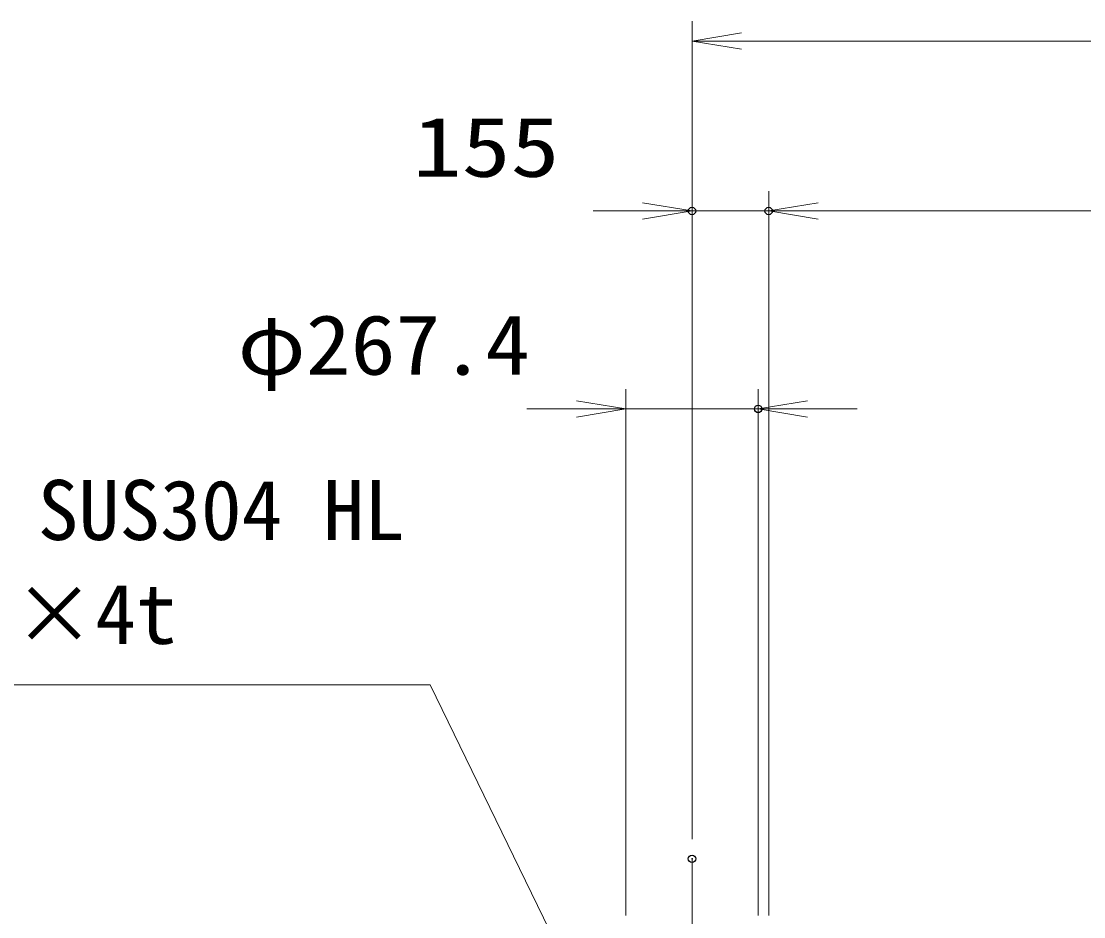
# Model space of a CAD drawing. Units: millimetres, scale not verified. Extents: x -11880 to 11880, y -8400 to 8400.
# Drawn here: x -7678 to -5530, y 831 to 2641 of the extents above; entities that cross this region are included whole.
import ezdxf
from ezdxf.enums import TextEntityAlignment as Align

# ---------------------------------------------------------------- set-up
doc = ezdxf.new("R2010")
doc.units = ezdxf.units.MM
doc.header["$LTSCALE"] = 30
doc.header["$PDMODE"] = 32
doc.header["$PDSIZE"] = 15
doc.linetypes.add('USER1', pattern=[18, 12, -1.5, 3, -1.5])
for name, color, linetype, lineweight in [('0-2_軸線', 200, 'USER1', 15), ('0-4_寸法線', 4, 'Continuous', 18), ('0-5_0', 7, 'Continuous', 18)]:
    doc.layers.add(name, color=color, linetype=linetype, lineweight=lineweight)
doc.layers.add('0-6_Defpoints', color=7, linetype='Continuous')
doc.styles.add('ＭＳ ゴシック', font='')
doc.styles.get('ＭＳ ゴシック').set_extended_font_data('MS Gothic')

# ---------------------------------------------------------------- blocks, each defined once
blk = doc.blocks.new('_Open')
at = {"layer": '0-5_0', "color": 4}
blk.add_line((-30, 5), (0, 0), dxfattribs=at)
blk.add_lwpolyline([(-30, -5), (0, 0), (-30, 0)], dxfattribs=at)
blk = doc.blocks.new('S44')
at = {"layer": '0-4_寸法線'}
for points in [[(16571191.3, 86309973.8), (16612168.9, 86309973.8), (16624818.4, 86283981.4), (16626131.2, 86281283.9)], [(16624368.8, 86283762.6), (16626131.2, 86281283.9), (16625268, 86284200.2)]]:
    blk.add_lwpolyline(points, dxfattribs=at)
at = {"layer": '0-4_寸法線', "color": 254, "style": 'ＭＳ ゴシック'}
for s, p in [('回転柱 SUS304 HL', (16571000.3, 86317674.4)), ('φ267.4×4t', (16570759.3, 86311374.4))]:
    blk.add_text(s, height=3637, dxfattribs=at).set_placement(p, align=Align.BOTTOM_LEFT)

msp = doc.modelspace()

# ---------------------------------------------------------------- linework, layer by layer
at = {"layer": '0-2_軸線'}
msp.add_line((-6321.83, 948.33), (-6321.83, -1885.71), dxfattribs=at)
at = {"layer": '0-4_寸法線'}
for p, q in [((-6321.83, 988.33), (-6321.83, 2640.9)), ((-6321.83, 2600.9), (6003.17, 2600.9)), ((-6321.83, 988.33), (-6321.83, 2297.48)), ((-6166.83, 833.76), (-6166.83, 2297.48)), ((-6166.83, 833.76), (-6166.83, 2297.48)), ((-6421.83, 2257.48), (-6521.83, 2257.48)), ((-6166.83, 2257.48), (-6321.83, 2257.48)), ((-166.83, 2257.48), (-6166.83, 2257.48)), ((-6066.83, 2257.48), (-5966.83, 2257.48)), ((-6455.53, 833.76), (-6455.53, 1897.48)), ((-6188.13, 833.76), (-6188.13, 1897.48)), ((-6555.53, 1857.48), (-6655.53, 1857.48)), ((-6455.53, 1857.48), (-6188.13, 1857.48)), ((-6088.13, 1857.48), (-5988.13, 1857.48))]:
    msp.add_line(p, q, dxfattribs=at)
at = {"layer": '0-6_Defpoints'}
for p in [(-6321.83, 2257.48), (-6166.83, 2257.48), (-6188.13, 1857.48), (-6321.83, 948.33)]:
    msp.add_point(p, dxfattribs=at)

# ---------------------------------------------------------------- block references
at = {"layer": '0-4_寸法線', "xscale": 3.333333, "yscale": 3.333333, "rotation": 180}
for p in [(-6321.83, 2600.9), (-6166.83, 2257.48), (-6166.83, 2257.48), (-6188.13, 1857.48)]:
    msp.add_blockref('_Open', p, dxfattribs=at)
at = {"layer": '0-4_寸法線'}
for name, p, xscale, yscale in [('_Open', (-6321.83, 2257.48), 3.333333, 3.333333), ('_Open', (-6455.53, 1857.48), 3.333333, 3.333333), ('S44', (-560589.92, -2875699.25), 0.03333333, 0.03333333)]:
    msp.add_blockref(name, p, dxfattribs=dict(at, xscale=xscale, yscale=yscale))

# ---------------------------------------------------------------- texts
at = {"layer": '0-4_寸法線', "color": 254, "style": 'ＭＳ ゴシック'}
for s, width, p in [('155', 1.2, (-6886.43, 2290.17)), ('φ267.4', 1.1, (-7240.59, 1890.17))]:
    msp.add_text(s, height=121.2, dxfattribs=dict(at, width=width)).set_placement(p, align=Align.BOTTOM_LEFT)

doc.saveas('drawing.dxf')
